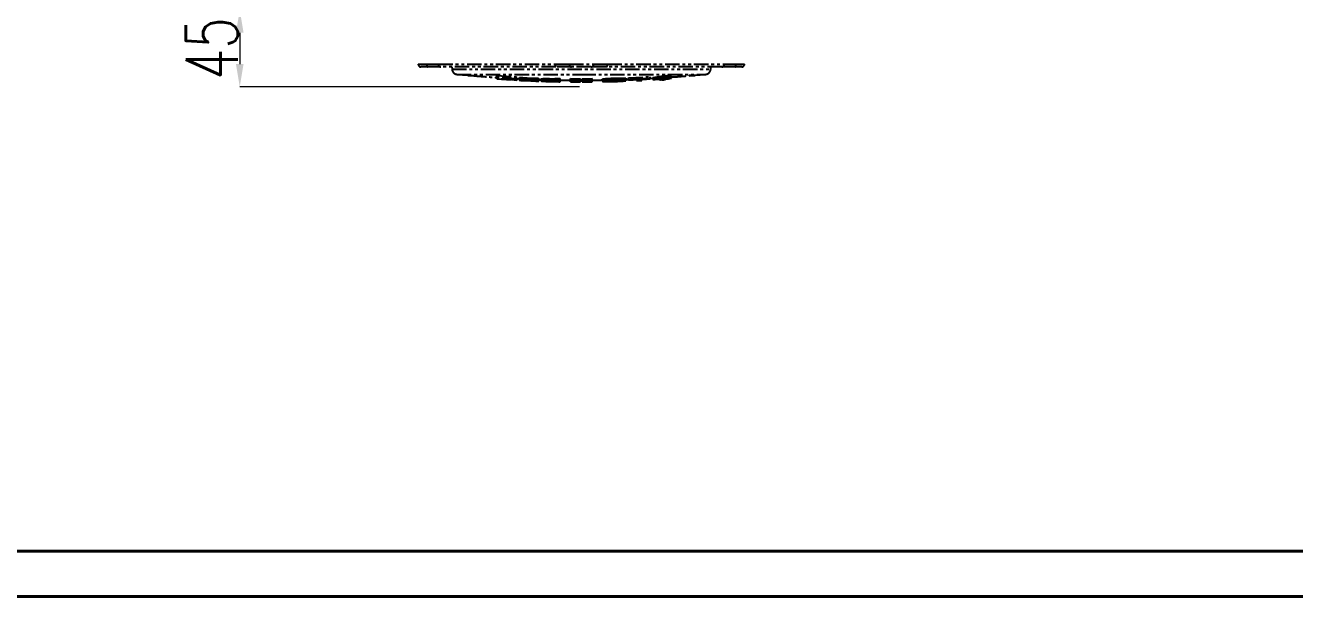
# Model space of a CAD drawing. Header units: millimetres. Extents: x 2462 to 4142, y 835 to 2023.
# Drawn here: x 2817 to 3375, y 835 to 1086 of the extents above; entities that cross this region are included whole.
import ezdxf

# ---------------------------------------------------------------- set-up
doc = ezdxf.new("R2010")
doc.units = ezdxf.units.MM
doc.linetypes.add('PHANTOM', pattern=[12.7, 6.35, -1.27, 1.27, -1.27, 1.27, -1.27])
doc.layers.add('标注', color=3, linetype='Continuous', lineweight=13)
doc.layers.add('粗实线', color=7, linetype='Continuous', lineweight=40)
doc.styles.add('SLDTEXTSTYLE1', font='txt.shx', dxfattribs={"width": 0.7, "bigfont": 'gbcbig.shx'})
doc.dimstyles.new('SLDDIMSTYLE12$0', dxfattribs={"dimtxt": 12, "dimasz": 10, "dimexe": 0, "dimexo": 0.0625, "dimgap": 0.875, "dimtad": 1, "dimdec": 1, "dimlfac": 1.8, "dimrnd": 1e-09, "dimzin": 12, "dimdsep": 46, "dimtxsty": 'SLDTEXTSTYLE1', "dimcen": 0.09, "dimdle": 8.16, "dimclrd": 3, "dimclre": 3, "dimadec": 0, "dimazin": 3, "dimtfac": 1, "dimtdec": 1, "dimtofl": 0, "dimtmove": 0, "dimatfit": 3, "dimfxl": 0, "dimfrac": 2, "dimtolj": 1, "dimlwd": 5, "dimlwe": 5, "dimarcsym": 0})

# ---------------------------------------------------------------- blocks, each defined once
blk = doc.blocks.new('*D32')
at = {"layer": 'Defpoints', "color": 0, "transparency": 16777216}
for p in [(3056.27, 1093.21), (2911.29, 1059.42), (3060.86, 1059.42)]:
    blk.add_point(p, dxfattribs=at)
at = {"layer": '标注', "color": 3, "lineweight": 5, "transparency": 16777216}
blk.add_line((3056.2, 1093.21), (2911.29, 1093.21), dxfattribs=at)
at = {"layer": '标注', "color": 3, "linetype": 'Continuous', "lineweight": 5, "transparency": 16777216}
for p, q in [((2911.29, 1083.21), (2911.29, 1069.42)), ((3060.79, 1059.42), (2911.29, 1059.42))]:
    blk.add_line(p, q, dxfattribs=at)
at = {"layer": '标注', "color": 3, "transparency": 16777216}
for points in [[(2909.62, 1083.21), (2912.96, 1083.21), (2911.29, 1093.21)], [(2909.62, 1069.42), (2912.96, 1069.42), (2911.29, 1059.42)]]:
    blk.add_solid(points, dxfattribs=at)
at = {"layer": '标注', "color": 0, "transparency": 16777216, "insert": (2898.99, 1076.26), "char_height": 10, "attachment_point": 5, "rotation": 90, "style": 'SLDTEXTSTYLE1'}
blk.add_mtext('\\A1;{\\H2.28571x;45}', dxfattribs=at)

msp = doc.modelspace()

# ---------------------------------------------------------------- linework, layer by layer
at = {"color": 7, "linetype": 'PHANTOM', "lineweight": 25}
for p, q in [((2989.831, 1069.365), (2993.565, 1069.365)), ((2993.987, 1068.165), (2991.031, 1068.165)), ((2993.565, 1069.365), (2998.623, 1069.365)), ((2999.804, 1068.165), (2993.987, 1068.165)), ((2998.623, 1069.365), (3050.141, 1069.365)), ((3050.355, 1068.165), (2999.804, 1068.165)), ((3004.629, 1068.165), (3004.681, 1067.176)), ((3004.681, 1067.176), (3118.5, 1067.176)), ((3050.141, 1069.365), (3056.198, 1069.365)), ((3057.322, 1068.165), (3050.355, 1068.165)), ((3056.198, 1069.365), (3066.983, 1069.365)), ((3065.859, 1068.165), (3057.322, 1068.165)), ((3072.826, 1068.165), (3065.859, 1068.165)), ((3066.983, 1069.365), (3073.041, 1069.365)), ((3123.377, 1068.165), (3072.826, 1068.165)), ((3073.041, 1069.365), (3124.558, 1069.365)), ((3118.5, 1067.176), (3118.552, 1068.165)), ((3129.194, 1068.165), (3123.377, 1068.165)), ((3124.558, 1069.365), (3129.616, 1069.365)), ((3132.151, 1068.165), (3129.194, 1068.165)), ((3129.616, 1069.365), (3133.351, 1069.365)), ((3006.825, 1064.915), (3011.597, 1064.506)), ((3006.825, 1064.915), (3061.591, 1064.915)), ((3013.7, 1064.425), (3014.821, 1064.425)), ((3024.372, 1064.344), (3033.081, 1063.792)), ((3024.372, 1063.541), (3024.372, 1064.344)), ((3033.081, 1062.989), (3024.372, 1063.541)), ((3024.372, 1063.541), (3024.372, 1062.939)), ((3024.372, 1062.939), (3033.358, 1062.373)), ((3026.816, 1063.243), (3033.081, 1062.861)), ((3033.358, 1062.46), (3026.816, 1062.857)), ((3033.081, 1062.989), (3033.081, 1063.792)), ((3033.081, 1063.279), (3033.358, 1063.262)), ((3033.358, 1062.46), (3033.358, 1063.262)), ((3033.358, 1063.031), (3034.246, 1062.984)), ((3034.246, 1063.127), (3034.417, 1063.13)), ((3034.246, 1063.127), (3034.246, 1062.326)), ((3037.219, 1062.367), (3034.246, 1062.326)), ((3034.417, 1062.728), (3034.417, 1063.53)), ((3037.187, 1062.59), (3037.187, 1063.392)), ((3038.628, 1062.382), (3038.628, 1063.184)), ((3040.03, 1062.243), (3042.873, 1062.354)), ((3042.946, 1061.941), (3040.03, 1062.243)), ((3040.144, 1062.46), (3040.144, 1063.262)), ((3042.873, 1062.354), (3042.873, 1063.156)), ((3042.946, 1061.941), (3042.946, 1062.742)), ((3042.946, 1062.631), (3043.802, 1062.605)), ((3043.802, 1062.096), (3043.802, 1062.897)), ((3044.877, 1062.232), (3044.877, 1063.034)), ((3046.653, 1062.101), (3046.653, 1061.92)), ((3047.533, 1062.222), (3047.533, 1063.023)), ((3048.046, 1062.08), (3048.046, 1061.853)), ((3048.869, 1062.971), (3048.869, 1062.17)), ((3049.293, 1062.042), (3049.293, 1061.842)), ((3049.985, 1062.336), (3049.985, 1063.138)), ((3052.315, 1062.289), (3052.315, 1063.091)), ((3052.315, 1061.689), (3052.315, 1062.289)), ((3056.791, 1063.03), (3061.191, 1063.008)), ((3056.791, 1062.229), (3056.791, 1063.03)), ((3061.191, 1062.207), (3056.791, 1062.229)), ((3056.791, 1061.66), (3056.791, 1062.215)), ((3056.791, 1061.629), (3061.191, 1061.607)), ((3057.991, 1062.151), (3057.991, 1061.664)), ((3059.991, 1061.654), (3059.991, 1062.141)), ((3061.191, 1062.207), (3061.191, 1063.008)), ((3061.191, 1062.322), (3061.591, 1062.321)), ((3061.191, 1062.158), (3061.191, 1062.207)), ((3061.191, 1061.638), (3061.191, 1062.018)), ((3061.191, 1061.607), (3061.191, 1061.638)), ((3061.591, 1062.321), (3061.991, 1062.322)), ((3061.991, 1063.008), (3066.391, 1063.03)), ((3061.991, 1063.008), (3061.991, 1062.207)), ((3066.391, 1062.229), (3061.991, 1062.207)), ((3061.991, 1062.207), (3061.991, 1062.158)), ((3061.991, 1061.638), (3061.991, 1062.018)), ((3061.991, 1061.638), (3061.991, 1061.607)), ((3061.991, 1061.607), (3066.391, 1061.629)), ((3063.191, 1062.141), (3063.191, 1061.654)), ((3065.191, 1061.664), (3065.191, 1062.151)), ((3066.391, 1062.229), (3066.391, 1063.03)), ((3066.391, 1061.66), (3066.391, 1062.18)), ((3070.775, 1061.949), (3070.775, 1062.75)), ((3072.242, 1062.227), (3072.242, 1063.028)), ((3074.016, 1061.876), (3074.016, 1062.175)), ((3076.168, 1061.887), (3076.168, 1062.297)), ((3076.201, 1062.428), (3076.201, 1063.23)), ((3077.675, 1061.953), (3077.675, 1062.314)), ((3078.588, 1062.472), (3078.588, 1063.274)), ((3078.734, 1062.066), (3078.734, 1062.264)), ((3080.288, 1063.252), (3080.288, 1062.45)), ((3081.178, 1062.662), (3082.278, 1062.703)), ((3081.178, 1062.153), (3081.178, 1062.347)), ((3081.203, 1062.348), (3081.203, 1063.149)), ((3082.278, 1063.421), (3091.81, 1063.889)), ((3082.278, 1062.618), (3082.278, 1063.421)), ((3091.81, 1063.086), (3082.278, 1062.618)), ((3085.822, 1062.644), (3085.822, 1062.171)), ((3088.266, 1062.291), (3088.266, 1062.763)), ((3091.81, 1063.086), (3091.81, 1063.889)), ((3091.81, 1063.132), (3093.048, 1063.203)), ((3093.048, 1063.556), (3097.382, 1064.219)), ((3093.048, 1062.754), (3093.048, 1063.556)), ((3097.382, 1063.415), (3093.048, 1062.754)), ((3096.721, 1062.541), (3096.721, 1062.662)), ((3096.739, 1062.532), (3096.739, 1062.662)), ((3096.774, 1062.541), (3096.774, 1062.662)), ((3097.088, 1062.571), (3097.088, 1062.541)), ((3097.382, 1063.415), (3097.382, 1064.219)), ((3097.513, 1062.546), (3097.513, 1062.532)), ((3097.662, 1062.57), (3097.662, 1062.541)), ((3099.924, 1063.597), (3099.924, 1064.401)), ((3099.924, 1063.205), (3099.924, 1063.597)), ((3101.219, 1063.303), (3101.219, 1064.106)), ((3110.179, 1064.425), (3109.092, 1064.425)), ((3110.179, 1064.425), (3111.3, 1064.425)), ((3111.586, 1064.486), (3116.356, 1064.915))]:
    msp.add_line(p, q, dxfattribs=at)
at = {"color": 7, "linetype": 'PHANTOM', "lineweight": 25, "flags": 128}
for points in [[(2993.565, 1069.365), (2993.573, 1069.131), (2993.597, 1068.906), (2993.636, 1068.698), (2993.689, 1068.517), (2993.753, 1068.367), (2993.826, 1068.256), (2993.905, 1068.188), (2993.987, 1068.165)], [(3129.194, 1068.165), (3129.276, 1068.188), (3129.355, 1068.256), (3129.428, 1068.367), (3129.492, 1068.517), (3129.545, 1068.698), (3129.584, 1068.906), (3129.608, 1069.131), (3129.616, 1069.365)], [(3097.126, 1062.554), (3097.118, 1062.551), (3097.088, 1062.541)]]:
    msp.add_lwpolyline(points, dxfattribs=at)
at = {"color": 7, "linetype": 'PHANTOM', "lineweight": 25}
for centre, radius, start, end in [((2991.031, 1069.365), 1.2, 180, 270), ((2999.814, 1069.356), 1.19, 179.53784, 269.53025), ((3051.978, 1069.075), 1.861, 171.02104, 209.26556), ((3057.361, 1069.328), 1.164, 178.17325, 268.0486), ((3065.82, 1069.328), 1.164, 271.9514, 1.82675), ((3071.203, 1069.075), 1.861, 330.73437, 8.97898), ((3123.368, 1069.356), 1.19, 270.46974, 0.46216), ((3132.151, 1069.365), 1.2, 270, 0), ((3097.126, 1066.505), 4, 248.43538, 262.15499), ((3096.704, 1066.491), 3.829, 266.67916, 273.32084), ((3096.973, 1063.301), 0.801, 232.24271, 251.69932), ((3097.416, 1063.301), 0.801, 232.24271, 251.69932), ((3097.03, 1065.958), 3.446, 277.47658, 287.3325), ((3097.213, 1065.958), 3.446, 277.47658, 287.3325), ((3097.126, 1066.505), 4, 279.04035, 296.36804), ((3098.148, 1063.318), 0.656, 261.96957, 278.03043)]:
    msp.add_arc(centre, radius, start, end, dxfattribs=at)
for points, knots in [([(3004.68, 1067.196), (3004.729, 1066.888), (3004.829, 1066.252), (3005.397, 1065.52), (3006.097, 1065.057), (3006.588, 1064.961), (3006.825, 1064.915)], [0, 0, 0, 0, 0.2720615, 0.5619665, 0.7879375, 1, 1, 1, 1]), ([(3116.356, 1064.915), (3116.661, 1064.982), (3117.289, 1065.121), (3117.985, 1065.733), (3118.404, 1066.461), (3118.469, 1066.956), (3118.501, 1067.196)], [0, 0, 0, 0, 0.2720615, 0.5619665, 0.7879375, 1, 1, 1, 1]), ([(3012.569, 1064.449), (3012.298, 1064.445), (3011.742, 1064.435), (3011.513, 1064.431), (3011.742, 1064.435), (3012.298, 1064.445), (3012.569, 1064.449)], [0, 0, 0, 0, 0.2442713, 0.4999999, 0.7557286, 1, 1, 1, 1]), ([(3012.569, 1064.449), (3012.598, 1064.449), (3012.654, 1064.448), (3012.851, 1064.435), (3013.111, 1064.416), (3013.338, 1064.397), (3013.458, 1064.386)], [0, 0, 0, 0, 0.24686698, 0.48018173, 0.72382764, 1, 1, 1, 1]), ([(3013.458, 1064.386), (3015.952, 1064.174), (3019.568, 1063.867), (3023.234, 1063.633), (3024.372, 1063.56)], [0, 0, 0, 0, 0.6895107, 1, 1, 1, 1]), ([(3026.816, 1063.107), (3026.816, 1063.131), (3026.816, 1063.175), (3026.816, 1063.222), (3026.816, 1063.243)], [0, 0, 0, 0, 0.5569137, 1, 1, 1, 1]), ([(3032.535, 1062.755), (3031.487, 1062.815), (3029.58, 1062.925), (3027.674, 1063.05), (3026.816, 1063.107)], [0, 0, 0, 0, 0.5495556, 1, 1, 1, 1]), ([(3026.816, 1062.998), (3027.905, 1062.927), (3029.811, 1062.802), (3031.718, 1062.693), (3032.535, 1062.646)], [0, 0, 0, 0, 0.5714168, 1, 1, 1, 1]), ([(3026.816, 1062.857), (3026.816, 1062.882), (3026.816, 1062.927), (3026.816, 1062.976), (3026.816, 1062.998)], [0, 0, 0, 0, 0.5566652, 1, 1, 1, 1]), ([(3032.535, 1062.646), (3032.535, 1062.666), (3032.535, 1062.701), (3032.535, 1062.739), (3032.535, 1062.755)], [0, 0, 0, 0, 0.5566006, 1, 1, 1, 1]), ([(3033.081, 1062.861), (3033.081, 1062.884), (3033.081, 1062.926), (3033.081, 1062.97), (3033.081, 1062.989)], [0, 0, 0, 0, 0.5562801, 1, 1, 1, 1]), ([(3033.358, 1062.373), (3033.358, 1062.389), (3033.358, 1062.417), (3033.358, 1062.447), (3033.358, 1062.46)], [0, 0, 0, 0, 0.5569113, 1, 1, 1, 1]), ([(3034.246, 1062.326), (3034.761, 1062.299), (3035.671, 1062.252), (3036.581, 1062.208), (3036.975, 1062.189)], [0, 0, 0, 0, 0.5668884, 1, 1, 1, 1]), ([(3034.417, 1063.53), (3034.938, 1063.503), (3035.861, 1063.455), (3036.784, 1063.411), (3037.187, 1063.392)], [0, 0, 0, 0, 0.56439, 1, 1, 1, 1]), ([(3034.417, 1062.728), (3034.955, 1062.655), (3035.889, 1062.529), (3036.824, 1062.415), (3037.219, 1062.367)], [0, 0, 0, 0, 0.57663313, 1, 1, 1, 1]), ([(3037.187, 1062.59), (3036.674, 1062.615), (3035.75, 1062.659), (3034.827, 1062.706), (3034.417, 1062.728)], [0, 0, 0, 0, 0.5555991, 1, 1, 1, 1]), ([(3036.975, 1062.189), (3037.283, 1062.196), (3037.834, 1062.208), (3038.385, 1062.225), (3038.628, 1062.232)], [0, 0, 0, 0, 0.5589109, 1, 1, 1, 1]), ([(3037.187, 1063.392), (3037.46, 1063.351), (3037.941, 1063.28), (3038.422, 1063.212), (3038.628, 1063.184)], [0, 0, 0, 0, 0.5700168, 1, 1, 1, 1]), ([(3038.628, 1062.382), (3038.364, 1062.419), (3037.883, 1062.486), (3037.403, 1062.558), (3037.187, 1062.59)], [0, 0, 0, 0, 0.54998303, 1, 1, 1, 1]), ([(3038.628, 1063.184), (3038.91, 1063.197), (3039.415, 1063.221), (3039.921, 1063.249), (3040.144, 1063.262)], [0, 0, 0, 0, 0.55799579, 1, 1, 1, 1]), ([(3040.144, 1062.46), (3039.86, 1062.444), (3039.355, 1062.416), (3038.85, 1062.392), (3038.628, 1062.382)], [0, 0, 0, 0, 0.5619541, 1, 1, 1, 1]), ([(3038.628, 1062.232), (3038.925, 1062.196), (3039.444, 1062.131), (3039.962, 1062.072), (3040.184, 1062.047)], [0, 0, 0, 0, 0.572061, 1, 1, 1, 1]), ([(3040.144, 1063.262), (3040.656, 1063.241), (3041.566, 1063.204), (3042.476, 1063.17), (3042.873, 1063.156)], [0, 0, 0, 0, 0.5636271, 1, 1, 1, 1]), ([(3042.873, 1062.354), (3042.367, 1062.373), (3041.457, 1062.406), (3040.547, 1062.443), (3040.144, 1062.46)], [0, 0, 0, 0, 0.5563525, 1, 1, 1, 1]), ([(3040.184, 1062.047), (3040.706, 1062.026), (3041.627, 1061.989), (3042.547, 1061.955), (3042.946, 1061.941)], [0, 0, 0, 0, 0.56660764, 1, 1, 1, 1]), ([(3043.802, 1062.897), (3043.833, 1062.929), (3043.889, 1062.986), (3044.573, 1063.019), (3044.877, 1063.034)], [0, 0, 0, 0, 0.5560413, 1, 1, 1, 1]), ([(3044.877, 1062.232), (3044.573, 1062.217), (3043.889, 1062.184), (3043.833, 1062.127), (3043.802, 1062.096)], [0, 0, 0, 0, 0.443959, 1, 1, 1, 1]), ([(3043.802, 1062.096), (3043.834, 1062.065), (3043.883, 1062.018), (3044.317, 1061.958), (3044.691, 1061.927), (3044.877, 1061.911)], [0, 0, 0, 0, 0.4987501, 0.7502568, 1, 1, 1, 1]), ([(3044.877, 1063.034), (3045.052, 1063.038), (3045.401, 1063.047), (3046.051, 1063.048), (3046.775, 1063.041), (3047.28, 1063.029), (3047.533, 1063.023)], [0, 0, 0, 0, 0.2499948, 0.5001474, 0.7503596, 1, 1, 1, 1]), ([(3047.533, 1062.222), (3047.28, 1062.228), (3046.775, 1062.24), (3046.051, 1062.246), (3045.401, 1062.245), (3045.052, 1062.236), (3044.877, 1062.232)], [0, 0, 0, 0, 0.2496403, 0.4998526, 0.7500053, 1, 1, 1, 1]), ([(3044.877, 1061.911), (3045.085, 1061.897), (3045.482, 1061.869), (3046.363, 1061.825), (3047.063, 1061.802), (3047.5, 1061.788)], [0, 0, 0, 0, 0.294236, 0.5593651, 1, 1, 1, 1]), ([(3046.132, 1062.023), (3046.148, 1062.036), (3046.173, 1062.056), (3046.383, 1062.082), (3046.567, 1062.095), (3046.658, 1062.102)], [0, 0, 0, 0, 0.5015681, 0.7512002, 1, 1, 1, 1]), ([(3046.653, 1061.92), (3046.561, 1061.929), (3046.376, 1061.946), (3046.173, 1061.98), (3046.148, 1062.006), (3046.132, 1062.023)], [0, 0, 0, 0, 0.2484272, 0.5005331, 1, 1, 1, 1]), ([(3048.046, 1061.853), (3047.812, 1061.86), (3047.433, 1061.873), (3046.961, 1061.897), (3046.759, 1061.912), (3046.653, 1061.92)], [0, 0, 0, 0, 0.4336683, 0.700456, 1, 1, 1, 1]), ([(3046.658, 1062.102), (3046.747, 1062.105), (3046.926, 1062.11), (3047.274, 1062.112), (3047.67, 1062.109), (3047.948, 1062.103), (3048.087, 1062.099)], [0, 0, 0, 0, 0.2491079, 0.4989153, 0.7492633, 1, 1, 1, 1]), ([(3047.5, 1061.788), (3047.776, 1061.782), (3048.329, 1061.769), (3049.111, 1061.765), (3049.729, 1061.772), (3049.98, 1061.787), (3050.107, 1061.794)], [0, 0, 0, 0, 0.2451952, 0.4927615, 0.744341, 1, 1, 1, 1]), ([(3047.533, 1063.023), (3047.756, 1063.017), (3048.22, 1063.003), (3048.647, 1062.982), (3048.869, 1062.971)], [0, 0, 0, 0, 0.4796446, 1, 1, 1, 1]), ([(3048.869, 1062.17), (3048.647, 1062.18), (3048.22, 1062.201), (3047.756, 1062.215), (3047.533, 1062.222)], [0, 0, 0, 0, 0.5203552, 1, 1, 1, 1]), ([(3049.293, 1061.842), (3049.113, 1061.841), (3048.746, 1061.838), (3048.282, 1061.848), (3048.046, 1061.853)], [0, 0, 0, 0, 0.49088663, 1, 1, 1, 1]), ([(3048.087, 1062.099), (3048.272, 1062.094), (3048.56, 1062.085), (3048.927, 1062.068), (3049.092, 1062.057), (3049.176, 1062.052)], [0, 0, 0, 0, 0.46787409, 0.72646607, 1, 1, 1, 1]), ([(3048.869, 1062.971), (3048.987, 1062.963), (3049.225, 1062.948), (3049.618, 1062.917), (3049.838, 1062.894), (3049.985, 1062.879)], [0, 0, 0, 0, 0.2491071, 0.4987162, 1, 1, 1, 1]), ([(3049.985, 1062.078), (3049.838, 1062.093), (3049.618, 1062.116), (3049.225, 1062.147), (3048.987, 1062.162), (3048.869, 1062.17)], [0, 0, 0, 0, 0.5012838, 0.750893, 1, 1, 1, 1]), ([(3049.176, 1062.052), (3049.315, 1062.041), (3049.594, 1062.02), (3049.933, 1061.977), (3049.969, 1061.945), (3049.993, 1061.923)], [0, 0, 0, 0, 0.24984602, 0.5015343, 1, 1, 1, 1]), ([(3049.993, 1061.923), (3049.97, 1061.904), (3049.938, 1061.876), (3049.624, 1061.851), (3049.397, 1061.845), (3049.293, 1061.842)], [0, 0, 0, 0, 0.56157629, 0.79808958, 1, 1, 1, 1]), ([(3049.985, 1063.138), (3050.421, 1063.128), (3051.197, 1063.112), (3051.974, 1063.097), (3052.315, 1063.091)], [0, 0, 0, 0, 0.5611735, 1, 1, 1, 1]), ([(3049.985, 1062.336), (3049.985, 1062.284), (3049.985, 1062.193), (3049.985, 1062.112), (3049.985, 1062.078)], [0, 0, 0, 0, 0.5754963, 1, 1, 1, 1]), ([(3052.315, 1062.289), (3051.881, 1062.297), (3051.104, 1062.312), (3050.328, 1062.329), (3049.985, 1062.336)], [0, 0, 0, 0, 0.55879118, 1, 1, 1, 1]), ([(3050.107, 1061.794), (3050.107, 1061.782), (3050.107, 1061.762), (3050.107, 1061.742), (3050.107, 1061.733)], [0, 0, 0, 0, 0.56627758, 1, 1, 1, 1]), ([(3050.107, 1061.733), (3050.521, 1061.725), (3051.257, 1061.709), (3051.993, 1061.695), (3052.315, 1061.689)], [0, 0, 0, 0, 0.5631217, 1, 1, 1, 1]), ([(3052.315, 1062.399), (3052.995, 1062.387), (3054.486, 1062.361), (3055.979, 1062.35), (3056.791, 1062.343)], [0, 0, 0, 0, 0.456408, 1, 1, 1, 1]), ([(3056.791, 1062.229), (3056.791, 1062.22), (3056.791, 1062.203), (3056.791, 1062.187), (3056.791, 1062.18)], [0, 0, 0, 0, 0.5630257, 1, 1, 1, 1]), ([(3056.791, 1062.18), (3056.995, 1062.177), (3057.416, 1062.172), (3057.795, 1062.158), (3057.991, 1062.151)], [0, 0, 0, 0, 0.4852526, 1, 1, 1, 1]), ([(3057.991, 1061.664), (3057.8, 1061.661), (3057.421, 1061.657), (3057, 1061.659), (3056.791, 1061.66)], [0, 0, 0, 0, 0.50186, 1, 1, 1, 1]), ([(3056.791, 1061.66), (3056.791, 1061.654), (3056.791, 1061.644), (3056.791, 1061.633), (3056.791, 1061.629)], [0, 0, 0, 0, 0.5644946, 1, 1, 1, 1]), ([(3059.991, 1062.141), (3060.183, 1062.146), (3060.563, 1062.156), (3060.984, 1062.157), (3061.191, 1062.158)], [0, 0, 0, 0, 0.5082078, 1, 1, 1, 1]), ([(3061.191, 1061.638), (3060.984, 1061.639), (3060.563, 1061.641), (3060.184, 1061.649), (3059.991, 1061.654)], [0, 0, 0, 0, 0.4907797, 1, 1, 1, 1]), ([(3061.591, 1064.915), (3063.703, 1064.915), (3068.017, 1064.915), (3074.518, 1064.915), (3081.05, 1064.915), (3087.445, 1064.915), (3093.528, 1064.915), (3099.125, 1064.915), (3103.942, 1064.915), (3107.93, 1064.915), (3111.088, 1064.915), (3113.508, 1064.915), (3115.174, 1064.915), (3116.176, 1064.915), (3116.297, 1064.915), (3116.356, 1064.915)], [0, 0, 0, 0, 0.0736754, 0.1504344, 0.2298849, 0.3115242, 0.3947507, 0.4788859, 0.5632051, 0.6400411, 0.7158686, 0.7901842, 0.8625449, 0.9325805, 1, 1, 1, 1]), ([(3061.991, 1062.158), (3062.198, 1062.157), (3062.618, 1062.156), (3062.998, 1062.146), (3063.191, 1062.141)], [0, 0, 0, 0, 0.4917932, 1, 1, 1, 1]), ([(3063.191, 1061.654), (3062.997, 1061.649), (3062.618, 1061.641), (3062.197, 1061.639), (3061.991, 1061.638)], [0, 0, 0, 0, 0.5092164, 1, 1, 1, 1]), ([(3065.191, 1062.151), (3065.386, 1062.158), (3065.766, 1062.172), (3066.186, 1062.177), (3066.391, 1062.18)], [0, 0, 0, 0, 0.5147486, 1, 1, 1, 1]), ([(3066.391, 1061.66), (3066.181, 1061.659), (3065.76, 1061.657), (3065.381, 1061.661), (3065.191, 1061.664)], [0, 0, 0, 0, 0.4981401, 1, 1, 1, 1]), ([(3066.391, 1062.343), (3067.04, 1062.348), (3068.502, 1062.359), (3069.963, 1062.383), (3070.775, 1062.397)], [0, 0, 0, 0, 0.44406107, 1, 1, 1, 1]), ([(3066.391, 1062.18), (3066.391, 1062.189), (3066.391, 1062.205), (3066.391, 1062.222), (3066.391, 1062.229)], [0, 0, 0, 0, 0.5569743, 1, 1, 1, 1]), ([(3066.391, 1061.629), (3066.391, 1061.635), (3066.391, 1061.645), (3066.391, 1061.656), (3066.391, 1061.66)], [0, 0, 0, 0, 0.5555054, 1, 1, 1, 1]), ([(3070.775, 1062.75), (3070.801, 1062.781), (3070.849, 1062.838), (3071.297, 1062.932), (3071.904, 1062.994), (3072.242, 1063.028)], [0, 0, 0, 0, 0.3525398, 0.639891, 1, 1, 1, 1]), ([(3072.242, 1062.227), (3071.904, 1062.192), (3071.297, 1062.131), (3070.849, 1062.037), (3070.801, 1061.98), (3070.775, 1061.949)], [0, 0, 0, 0, 0.3601102, 0.6474617, 1, 1, 1, 1]), ([(3070.775, 1061.949), (3070.819, 1061.907), (3070.899, 1061.829), (3071.816, 1061.79), (3072.231, 1061.772)], [0, 0, 0, 0, 0.54774036, 1, 1, 1, 1]), ([(3072.231, 1061.772), (3072.478, 1061.767), (3072.98, 1061.757), (3073.931, 1061.759), (3075.004, 1061.772), (3075.755, 1061.791), (3076.136, 1061.8)], [0, 0, 0, 0, 0.2390716, 0.4859524, 0.7394916, 1, 1, 1, 1]), ([(3072.242, 1063.028), (3072.539, 1063.052), (3073.11, 1063.098), (3074.451, 1063.171), (3075.522, 1063.207), (3076.201, 1063.23)], [0, 0, 0, 0, 0.2851859, 0.5475069, 1, 1, 1, 1]), ([(3076.201, 1062.428), (3075.522, 1062.405), (3074.451, 1062.37), (3073.11, 1062.296), (3072.539, 1062.25), (3072.242, 1062.227)], [0, 0, 0, 0, 0.4524933, 0.7148143, 1, 1, 1, 1]), ([(3073.219, 1061.998), (3073.244, 1062.028), (3073.281, 1062.073), (3073.594, 1062.133), (3073.871, 1062.163), (3074.009, 1062.178)], [0, 0, 0, 0, 0.5014484, 0.7511099, 1, 1, 1, 1]), ([(3074.016, 1061.876), (3073.784, 1061.89), (3073.267, 1061.919), (3073.236, 1061.97), (3073.219, 1061.998)], [0, 0, 0, 0, 0.4485124, 1, 1, 1, 1]), ([(3074.009, 1062.178), (3074.174, 1062.193), (3074.486, 1062.221), (3075.25, 1062.266), (3075.866, 1062.287), (3076.25, 1062.3)], [0, 0, 0, 0, 0.2967135, 0.5625298, 1, 1, 1, 1]), ([(3076.168, 1061.887), (3075.958, 1061.882), (3075.54, 1061.872), (3074.943, 1061.866), (3074.419, 1061.866), (3074.149, 1061.873), (3074.016, 1061.876)], [0, 0, 0, 0, 0.25370549, 0.50497215, 0.75388441, 1, 1, 1, 1]), ([(3076.136, 1061.8), (3076.701, 1061.819), (3077.586, 1061.847), (3078.722, 1061.902), (3079.239, 1061.935), (3079.507, 1061.953)], [0, 0, 0, 0, 0.4620635, 0.7221519, 1, 1, 1, 1]), ([(3077.675, 1061.953), (3077.429, 1061.939), (3076.966, 1061.912), (3076.423, 1061.895), (3076.168, 1061.887)], [0, 0, 0, 0, 0.5310353, 1, 1, 1, 1]), ([(3076.201, 1063.23), (3076.625, 1063.241), (3077.446, 1063.263), (3078.216, 1063.27), (3078.588, 1063.274)], [0, 0, 0, 0, 0.5174832, 1, 1, 1, 1]), ([(3078.588, 1062.472), (3078.216, 1062.468), (3077.446, 1062.461), (3076.625, 1062.439), (3076.201, 1062.428)], [0, 0, 0, 0, 0.48251697, 1, 1, 1, 1]), ([(3076.25, 1062.3), (3076.527, 1062.307), (3077.095, 1062.319), (3077.76, 1062.317), (3078.181, 1062.308), (3078.529, 1062.293), (3078.666, 1062.274), (3078.759, 1062.261)], [0, 0, 0, 0, 0.2332174, 0.4765462, 0.6022496, 0.732009, 1, 1, 1, 1]), ([(3078.734, 1062.066), (3078.615, 1062.047), (3078.434, 1062.019), (3078.063, 1061.981), (3077.804, 1061.962), (3077.675, 1061.953)], [0, 0, 0, 0, 0.49878299, 0.75056487, 1, 1, 1, 1]), ([(3078.588, 1063.274), (3078.914, 1063.274), (3079.567, 1063.275), (3080.048, 1063.26), (3080.288, 1063.252)], [0, 0, 0, 0, 0.49950712, 1, 1, 1, 1]), ([(3080.288, 1062.45), (3080.048, 1062.458), (3079.567, 1062.473), (3078.914, 1062.472), (3078.588, 1062.472)], [0, 0, 0, 0, 0.5004928, 1, 1, 1, 1]), ([(3081.178, 1062.153), (3080.719, 1062.136), (3079.904, 1062.106), (3079.089, 1062.078), (3078.734, 1062.066)], [0, 0, 0, 0, 0.56413417, 1, 1, 1, 1]), ([(3078.759, 1062.261), (3079.212, 1062.276), (3080.027, 1062.304), (3080.842, 1062.334), (3081.203, 1062.348)], [0, 0, 0, 0, 0.5568278, 1, 1, 1, 1]), ([(3079.507, 1061.953), (3079.724, 1061.969), (3080.159, 1062.003), (3080.816, 1062.069), (3081.033, 1062.119), (3081.178, 1062.153)], [0, 0, 0, 0, 0.2500131, 0.5007747, 1, 1, 1, 1]), ([(3080.288, 1063.252), (3080.495, 1063.24), (3080.952, 1063.212), (3081.114, 1063.172), (3081.203, 1063.149)], [0, 0, 0, 0, 0.4507327, 1, 1, 1, 1]), ([(3081.203, 1062.348), (3081.114, 1062.37), (3080.952, 1062.41), (3080.495, 1062.438), (3080.288, 1062.45)], [0, 0, 0, 0, 0.549267, 1, 1, 1, 1]), ([(3082.278, 1062.49), (3082.934, 1062.517), (3084.115, 1062.565), (3085.297, 1062.62), (3085.822, 1062.644)], [0, 0, 0, 0, 0.5551563, 1, 1, 1, 1]), ([(3082.278, 1062.618), (3082.278, 1062.594), (3082.278, 1062.55), (3082.278, 1062.508), (3082.278, 1062.49)], [0, 0, 0, 0, 0.565204, 1, 1, 1, 1]), ([(3085.822, 1062.171), (3086.273, 1062.193), (3087.088, 1062.231), (3087.903, 1062.272), (3088.266, 1062.291)], [0, 0, 0, 0, 0.5538299, 1, 1, 1, 1]), ([(3088.266, 1062.763), (3088.921, 1062.798), (3090.102, 1062.86), (3091.283, 1062.927), (3091.81, 1062.958)], [0, 0, 0, 0, 0.5544114, 1, 1, 1, 1]), ([(3091.81, 1062.958), (3091.81, 1062.981), (3091.81, 1063.022), (3091.81, 1063.066), (3091.81, 1063.086)], [0, 0, 0, 0, 0.556552, 1, 1, 1, 1]), ([(3093.048, 1062.661), (3093.886, 1062.712), (3095.41, 1062.807), (3096.933, 1062.911), (3097.618, 1062.958)], [0, 0, 0, 0, 0.54983788, 1, 1, 1, 1]), ([(3093.048, 1062.754), (3093.048, 1062.736), (3093.048, 1062.704), (3093.048, 1062.674), (3093.048, 1062.661)], [0, 0, 0, 0, 0.5626536, 1, 1, 1, 1]), ([(3094.767, 1062.85), (3095.286, 1062.926), (3096.237, 1063.066), (3097.187, 1063.221), (3097.618, 1063.292)], [0, 0, 0, 0, 0.54595808, 1, 1, 1, 1]), ([(3097.618, 1063.04), (3097.081, 1063.003), (3096.13, 1062.938), (3095.18, 1062.877), (3094.767, 1062.85)], [0, 0, 0, 0, 0.565906, 1, 1, 1, 1]), ([(3096.591, 1062.541), (3096.615, 1062.538), (3096.662, 1062.532), (3096.713, 1062.528), (3096.74, 1062.529), (3096.741, 1062.534), (3096.727, 1062.539), (3096.721, 1062.541)], [0, 0, 0, 0, 0.21349537, 0.42706687, 0.6389569, 0.85011345, 1, 1, 1, 1]), ([(3097.088, 1062.541), (3097.075, 1062.538), (3097.05, 1062.532), (3096.985, 1062.528), (3096.909, 1062.529), (3096.835, 1062.534), (3096.792, 1062.539), (3096.774, 1062.541)], [0, 0, 0, 0, 0.21349537, 0.42706687, 0.6389569, 0.85011345, 1, 1, 1, 1]), ([(3097.165, 1062.541), (3097.177, 1062.538), (3097.203, 1062.532), (3097.268, 1062.528), (3097.344, 1062.529), (3097.418, 1062.534), (3097.46, 1062.539), (3097.478, 1062.541)], [0, 0, 0, 0, 0.21349537, 0.42706687, 0.6389569, 0.85011345, 1, 1, 1, 1]), ([(3097.382, 1064.219), (3097.853, 1064.252), (3098.701, 1064.311), (3099.548, 1064.373), (3099.924, 1064.401)], [0, 0, 0, 0, 0.555963, 1, 1, 1, 1]), ([(3099.924, 1063.597), (3099.446, 1063.562), (3098.599, 1063.5), (3097.751, 1063.441), (3097.382, 1063.415)], [0, 0, 0, 0, 0.56403392, 1, 1, 1, 1]), ([(3097.662, 1062.541), (3097.638, 1062.538), (3097.59, 1062.532), (3097.541, 1062.529), (3097.514, 1062.529), (3097.516, 1062.531), (3097.516, 1062.532)], [0, 0, 0, 0, 0.2846886, 0.5694788, 0.8520268, 1, 1, 1, 1]), ([(3097.618, 1063.292), (3097.618, 1063.241), (3097.618, 1063.152), (3097.618, 1063.074), (3097.618, 1063.04)], [0, 0, 0, 0, 0.5654407, 1, 1, 1, 1]), ([(3097.618, 1062.855), (3098.045, 1062.885), (3098.813, 1062.939), (3099.582, 1062.995), (3099.924, 1063.02)], [0, 0, 0, 0, 0.5545635, 1, 1, 1, 1]), ([(3097.618, 1062.958), (3097.618, 1062.938), (3097.618, 1062.902), (3097.618, 1062.87), (3097.618, 1062.855)], [0, 0, 0, 0, 0.5622668, 1, 1, 1, 1]), ([(3099.924, 1064.008), (3100.164, 1064.026), (3100.596, 1064.058), (3101.028, 1064.091), (3101.219, 1064.106)], [0, 0, 0, 0, 0.5573673, 1, 1, 1, 1]), ([(3101.219, 1063.303), (3100.976, 1063.284), (3100.544, 1063.251), (3100.113, 1063.219), (3099.924, 1063.205)], [0, 0, 0, 0, 0.5626323, 1, 1, 1, 1]), ([(3099.924, 1063.123), (3100.164, 1063.141), (3100.596, 1063.173), (3101.028, 1063.206), (3101.219, 1063.22)], [0, 0, 0, 0, 0.5572153, 1, 1, 1, 1]), ([(3099.924, 1063.02), (3099.924, 1063.039), (3099.924, 1063.071), (3099.924, 1063.107), (3099.924, 1063.123)], [0, 0, 0, 0, 0.55798779, 1, 1, 1, 1]), ([(3101.219, 1063.722), (3101.903, 1063.768), (3104.757, 1063.96), (3107.578, 1064.202), (3109.723, 1064.386)], [0, 0, 0, 0, 0.2394195, 1, 1, 1, 1]), ([(3101.219, 1063.22), (3101.219, 1063.235), (3101.219, 1063.262), (3101.219, 1063.29), (3101.219, 1063.303)], [0, 0, 0, 0, 0.5584838, 1, 1, 1, 1]), ([(3109.723, 1064.386), (3109.843, 1064.397), (3110.07, 1064.416), (3110.332, 1064.436), (3110.53, 1064.448), (3110.584, 1064.449), (3110.612, 1064.449)], [0, 0, 0, 0, 0.2758581, 0.5235208, 0.7551505, 1, 1, 1, 1]), ([(3110.612, 1064.449), (3110.883, 1064.445), (3111.439, 1064.435), (3111.668, 1064.431), (3111.439, 1064.435), (3110.883, 1064.445), (3110.612, 1064.449)], [0, 0, 0, 0, 0.2442183, 0.4999999, 0.7557815, 1, 1, 1, 1])]:
    msp.add_open_spline(points, degree=3, knots=knots, dxfattribs=at)
at = {"layer": '粗实线'}
for p, q in [((2562.221, 855.282), (4122.221, 855.282)), ((2462.221, 835.282), (4142.221, 835.282))]:
    msp.add_line(p, q, dxfattribs=at)

# ---------------------------------------------------------------- dimensions: what is measured, and where the dimension line sits
at = {"layer": '标注'}
dim = msp.add_linear_dim(base=(2911.291, 1059.416), p1=(3056.267, 1093.205), p2=(3060.857, 1059.416), angle=90, text='{\\H2.28571x;45}', dimstyle='SLDDIMSTYLE12$0', override={"dimtxt": 10, "dimtdec": 3, "dimtzin": 0}, dxfattribs=at)
dim.commit()
dim.dimension.update_dxf_attribs({"geometry": '*D32', "text_midpoint": (2911.291, 1076.256), "dimtype": 160})

doc.saveas('drawing.dxf')
